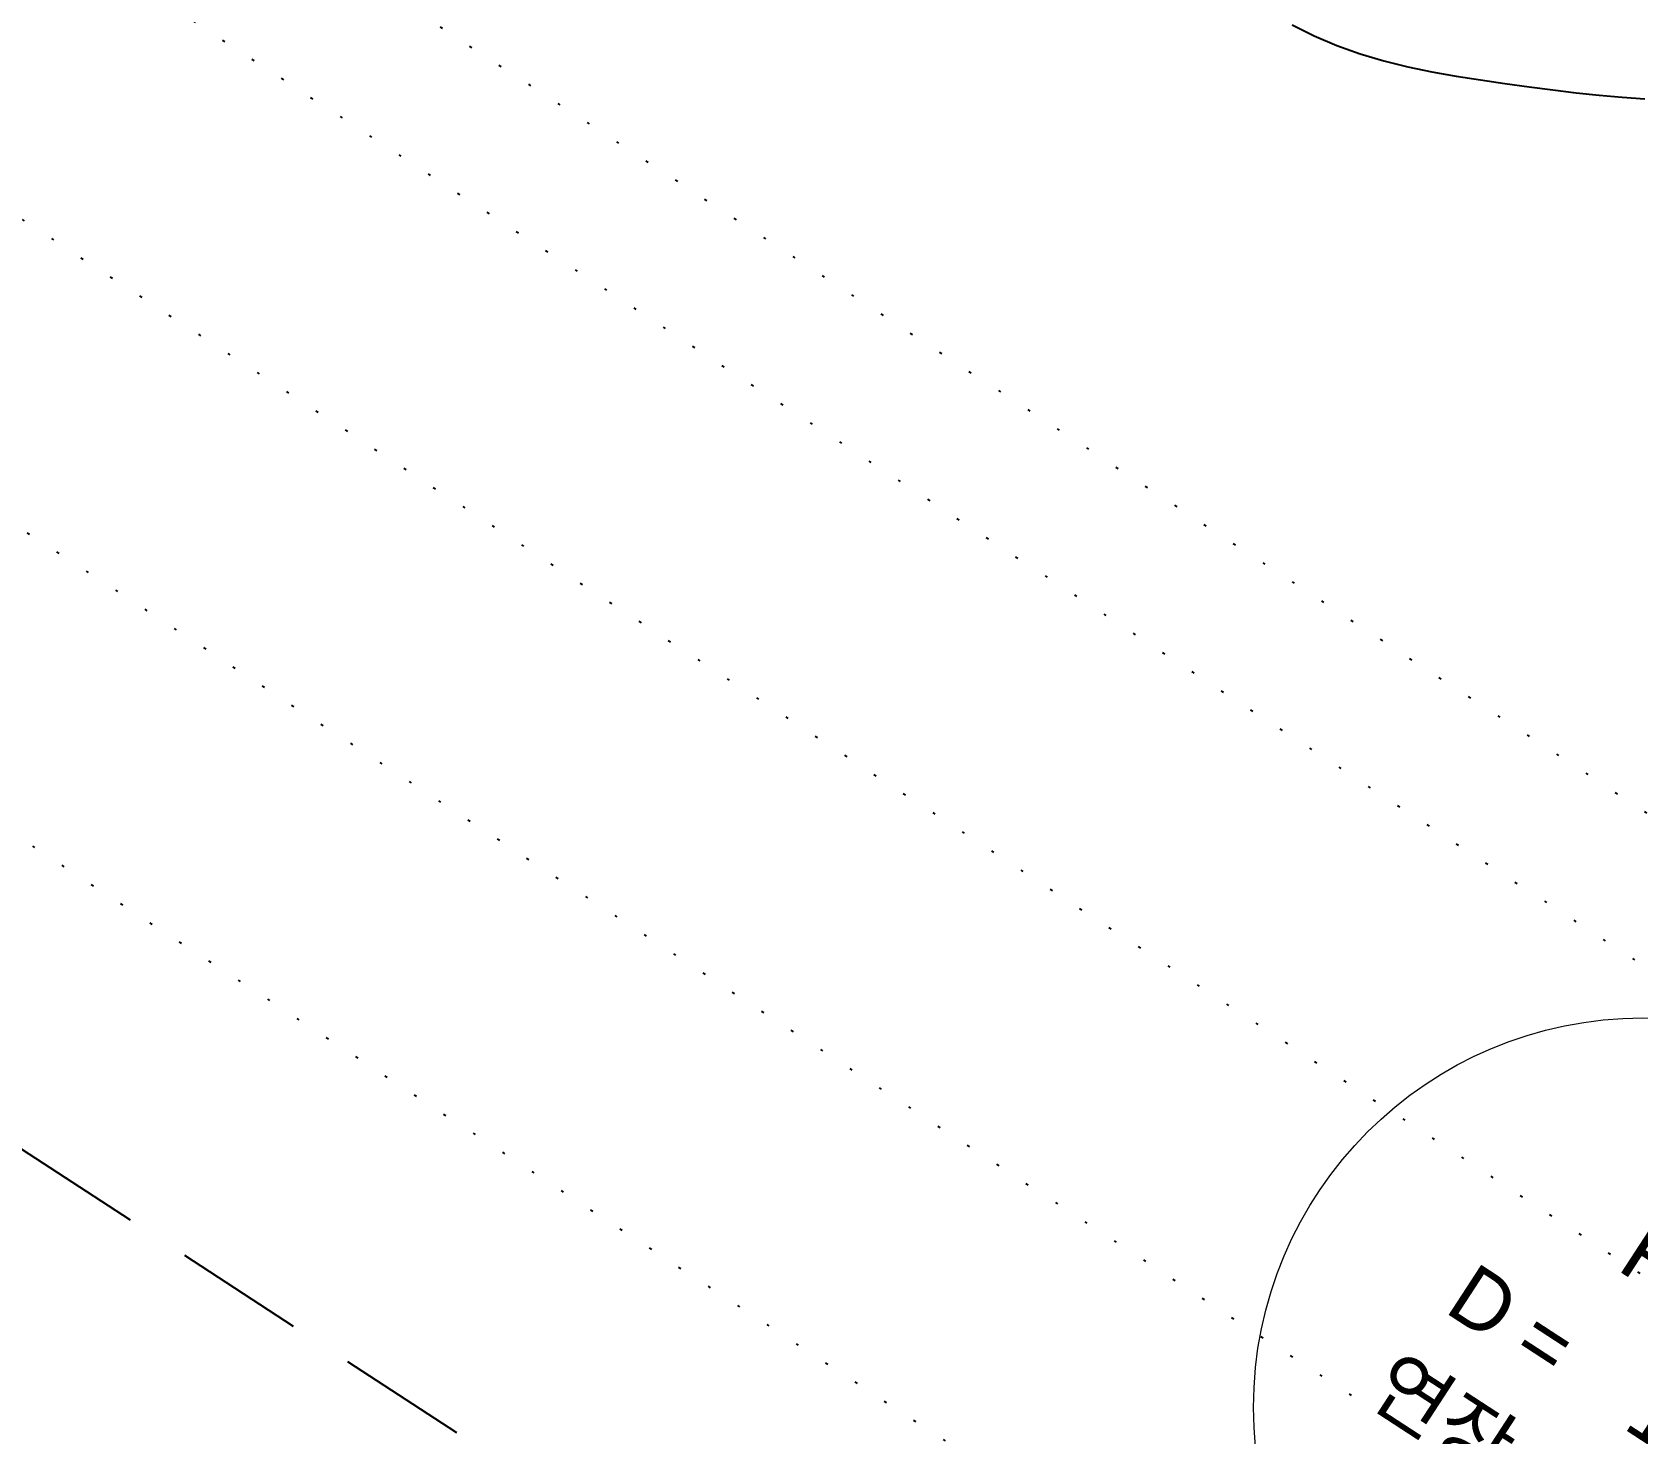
# Model space of a CAD drawing. Header units: millimetres. Extents: x 156921 to 159642, y 477538 to 479586.
# Drawn here: x 158383 to 158444.8, y 478467.6 to 478521.6 of the extents above; entities that cross this region are included whole.
import ezdxf
from ezdxf.enums import TextEntityAlignment as Align

# ---------------------------------------------------------------- set-up
doc = ezdxf.new("R2010")
doc.units = ezdxf.units.MM
doc.header["$MEASUREMENT"] = 0
for name, pattern in [('A-DASHD01', [0.75, 0.5, -0.25]), ('A-DOTLN01H', [0.125, 0, -0.125]), ('CONT', [2, 1, 1])]:
    doc.linetypes.add(name, pattern=pattern)
doc.layers.add('F0017111', color=94, linetype='Continuous', transparency=0.6)
doc.layers.add('종단_인출선_문자_해치등', color=7, linetype='Continuous')
doc.layers.add('종단_횡단통로_수로암거_배수관', color=122, linetype='CONT', lineweight=9)
doc.styles.get("Standard").update_dxf_attribs({"font": 'BAREUNDOTUMPRO1.TTF'})

# ---------------------------------------------------------------- blocks, each defined once
blk = doc.blocks.new('CRPIPEN')
at = {"color": 0, "lineweight": 0}
blk.add_circle((0, 15), 15, dxfattribs=at)
at = {"color": 0}
for s, p in [(' D =', (-9.325, 13.904)), ('연장=', (-9.133, 9.404)), ('사각=', (-9.133, 4.904))]:
    blk.add_text(s, height=2.3, dxfattribs=at).set_placement(p)
for tag, p in [('CONDITION', (0, 24.91)), ('STRU_KIND', (0, 20.14))]:
    blk.add_attdef(tag, text='', height=2.5, dxfattribs=at).set_placement(p, align=Align.MIDDLE_CENTER)
for tag, p in [('STRU_SIZE', (-0.26, 13.904)), ('NEW_LEN', (0.55, 9.404)), ('SKEW', (0.55, 4.904))]:
    blk.add_attdef(tag, p, '', height=2.3, dxfattribs=at)

msp = doc.modelspace()

# ---------------------------------------------------------------- linework, layer by layer
at = {"layer": 'F0017111', "transparency": 33554521, "flags": 128}
msp.add_lwpolyline([(158431.497, 478521.841), (158432.343, 478521.409), (158433.217, 478521.038), (158434.113, 478520.721), (158435.024, 478520.452), (158435.947, 478520.224), (158436.877, 478520.03), (158437.812, 478519.863), (158438.75, 478519.715), (158439.691, 478519.58), (158440.632, 478519.451), (158441.536, 478519.329), (158442.436, 478519.219), (158443.323, 478519.131), (158444.204, 478519.057), (158445.085, 478518.988)], dxfattribs=at)
at = {"layer": '종단_인출선_문자_해치등', "color": 197, "linetype": 'A-DOTLN01H', "ltscale": 10}
for p, q in [((157960.888, 478806.863), (158627.917, 478372.48)), ((157958.16, 478802.673), (158625.189, 478368.291)), ((157952.703, 478794.293), (158619.732, 478359.911)), ((157947.245, 478785.913), (158614.275, 478351.531)), ((157941.788, 478777.534), (158608.818, 478343.151))]:
    msp.add_line(p, q, dxfattribs=at)
at = {"layer": '종단_인출선_문자_해치등', "color": 195, "linetype": 'A-DASHD01', "ltscale": 10}
msp.add_line((157936.331, 478769.154), (158603.36, 478334.771), dxfattribs=at)

# ---------------------------------------------------------------- block references
at = {"layer": '종단_횡단통로_수로암거_배수관', "color": 122, "linetype": 'CONT', "rotation": 326.9270375787892}
msp.add_blockref('CRPIPEN', (158436.824, 478456.039), dxfattribs=at).add_auto_attribs({'CONDITION': 'N.C', 'STRU_KIND': 'PIPE', 'STRU_SIZE': '1200', 'NEW_LEN': '0.00', 'SKEW': '8.00'})

doc.saveas('drawing.dxf')
